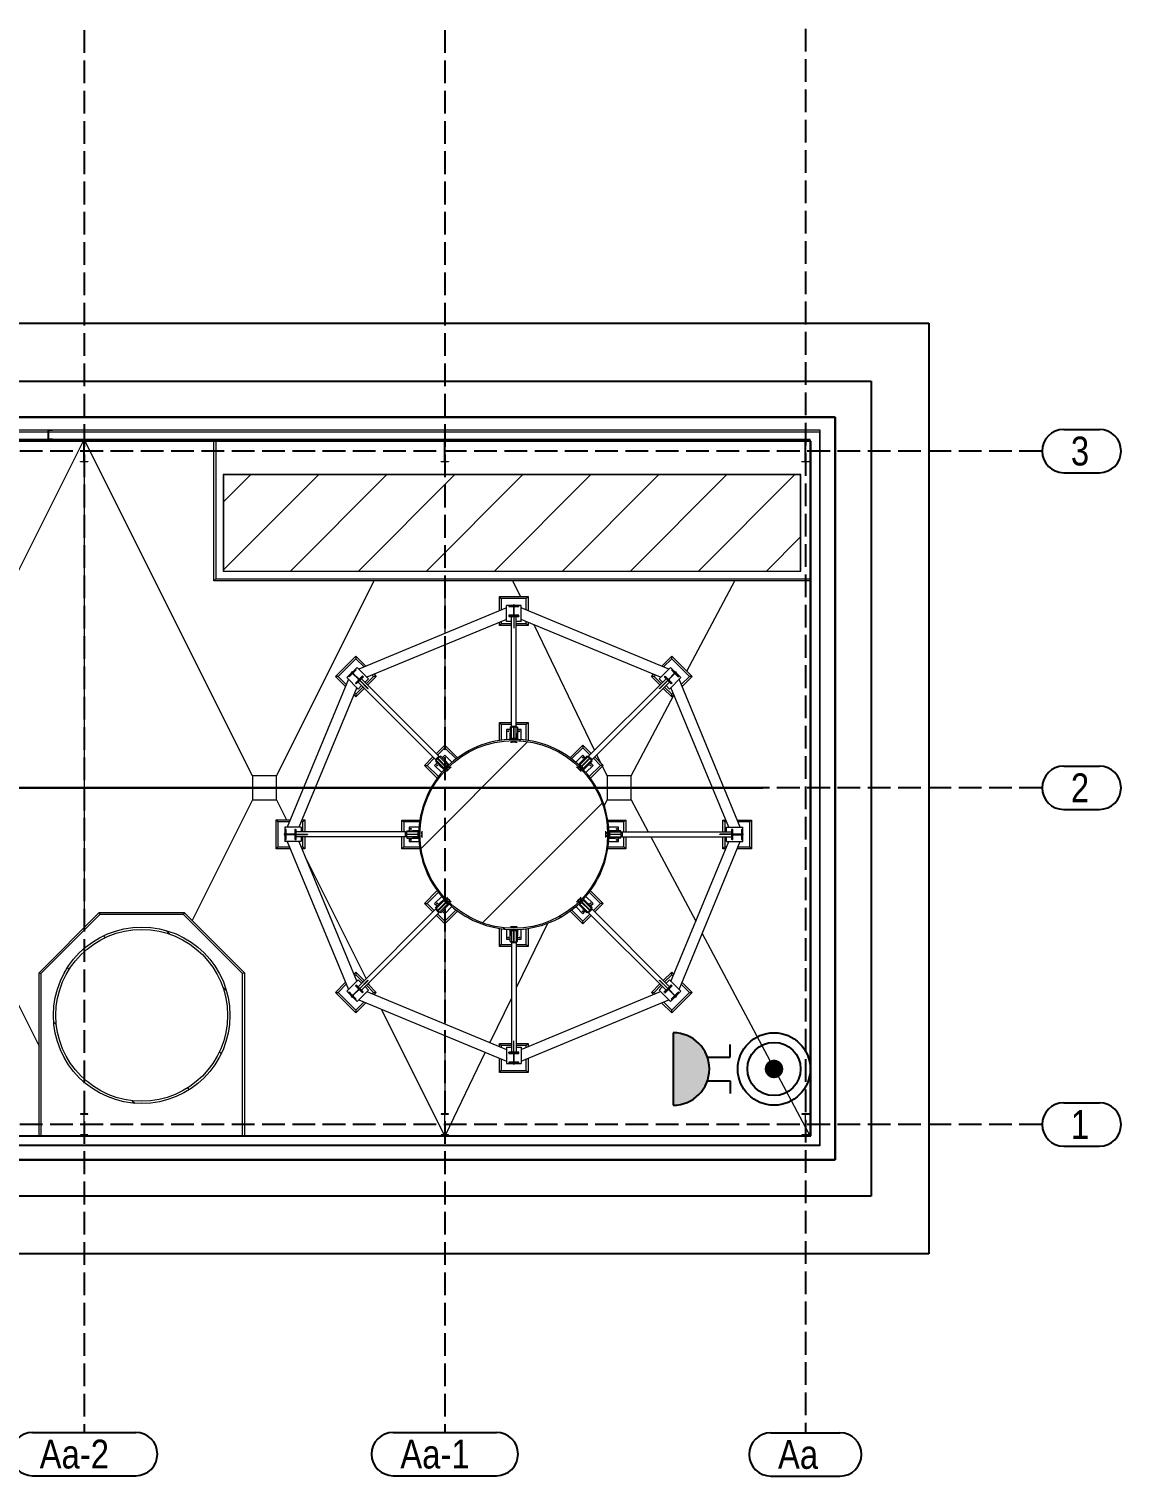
# Model space of a CAD drawing. Header units: millimetres. Extents: x 91119 to 792617, y 23924 to 150567.
# Drawn here: x 769904 to 792617, y 27729 to 57811 of the extents above; entities that cross this region are included whole.
import ezdxf

# ---------------------------------------------------------------- set-up
doc = ezdxf.new("R2010")
doc.units = ezdxf.units.MM
doc.header["$LTSCALE"] = 100
for name, pattern in [('121217 IES and EMR$0$XKITLINE00', [0]), ('121217 IES and EMR$0$XKITLINE03', [6.299213, 4.724409, -1.574803]), ('DASHED', [19.05, 12.7, -6.35])]:
    doc.linetypes.add(name, pattern=pattern)
for name, color, linetype in [('121217 IES and EMR$0$grid', 8, 'Continuous'), ('121217 IES and EMR$0$layout', 8, 'Continuous'), ('121217 IES and EMR$0$Xref', 8, 'Continuous'), ('FA', 1, 'Continuous'), ('Fire Alarm', 1, 'Continuous')]:
    doc.layers.add(name, color=color, linetype=linetype)
doc.styles.add('121217 IES and EMR$0$CENTURY_GOTHIC', font='GOTHIC.TTF')

msp = doc.modelspace()

# ---------------------------------------------------------------- hatches: boundary and pattern name
at = {"layer": 'Fire Alarm'}
h = msp.add_hatch(color=256, dxfattribs=at)
edge = h.paths.add_edge_path()
edge.add_line((783302, 36944), (783302, 35438))
edge.add_arc((783302, 36191), 753, 630, 810)

# ---------------------------------------------------------------- linework, layer by layer
at = {"layer": '121217 IES and EMR$0$grid', "linetype": '121217 IES and EMR$0$XKITLINE03'}
for p, q in [((771052, 57786), (771052, 28636)), ((778552, 57786), (778552, 28636)), ((786052, 57811), (786052, 28629)), ((790973, 49036), (614302, 49036)), ((790973, 42036), (614302, 42036)), ((790973, 35036), (614302, 35036))]:
    msp.add_line(p, q, dxfattribs=at)
at = {"layer": '121217 IES and EMR$0$grid', "linetype": '121217 IES and EMR$0$XKITLINE00'}
for p, q in [((791423, 49486), (792167, 49486)), ((791423, 48586), (792167, 48586)), ((791423, 42486), (792167, 42486)), ((791423, 41586), (792167, 41586)), ((791423, 35486), (792167, 35486)), ((791423, 34586), (792167, 34586)), ((769978, 28636), (772126, 28636)), ((777478, 28636), (779626, 28636)), ((785332, 28629), (786771, 28629)), ((769978, 27736), (772126, 27736)), ((777478, 27736), (779626, 27736)), ((785332, 27729), (786771, 27729))]:
    msp.add_line(p, q, dxfattribs=at)
for centre, start, end in [((791423, 49036), 90, 270), ((792167, 49036), 270, 90), ((791423, 42036), 90, 270), ((792167, 42036), 270, 90), ((791423, 35036), 90, 270), ((792167, 35036), 270, 90), ((769978, 28186), 90, 270), ((772126, 28186), 270, 90), ((777478, 28186), 90, 270), ((779626, 28186), 270, 90), ((785332, 28179), 90, 270), ((786771, 28179), 270, 90)]:
    msp.add_arc(centre, 450, start, end, dxfattribs=at)
at = {"layer": '121217 IES and EMR$0$layout', "transparency": 33554687}
for p, q in [((758656, 51692), (788619, 51692)), ((788619, 51692), (788619, 32349)), ((757456, 50492), (787419, 50492)), ((757456, 50492), (787419, 50492)), ((787419, 50492), (787419, 33549)), ((787419, 50492), (787419, 33549)), ((756706, 49742), (786669, 49742)), ((786669, 49742), (769206, 49742)), ((786669, 49742), (786669, 34299)), ((786669, 34299), (786669, 49742)), ((786168, 49241), (769206, 49241)), ((786168, 34800), (786168, 49241)), ((744390, 34800), (786168, 34800)), ((786669, 34299), (616846, 34299)), ((744390, 34299), (786669, 34299)), ((787419, 33549), (616096, 33549)), ((787419, 33549), (744507, 33549)), ((788619, 32349), (614896, 32349))]:
    msp.add_line(p, q, dxfattribs=at)
at = {"layer": '121217 IES and EMR$0$layout'}
for p, q in [((756706, 49742), (786669, 49742)), ((786669, 49742), (786669, 34299)), ((786669, 34299), (616846, 34299))]:
    msp.add_line(p, q, dxfattribs=at)
at = {"layer": '121217 IES and EMR$0$layout', "linetype": 'Continuous', "lineweight": 5, "transparency": 33554687}
for p, q in [((786353, 49426), (769206, 49426)), ((786353, 34615), (786353, 49426)), ((786353, 34615), (786353, 49426)), ((744390, 34615), (786353, 34615)), ((744390, 34615), (786353, 34615))]:
    msp.add_line(p, q, dxfattribs=at)
at = {"layer": '121217 IES and EMR$0$Xref', "linetype": 'Continuous', "lineweight": 20}
for p, q in [((764302, 49476), (770302, 49476)), ((770392, 49476), (786352, 49476)), ((786352, 49476), (786352, 34596)), ((770302, 49276), (764302, 49276)), ((767552, 42286), (771039, 49250)), ((786152, 49276), (770392, 49276)), ((771044, 49261), (771052, 49276)), ((771052, 49276), (771052, 49261)), ((771059, 49261), (771052, 49276)), ((774552, 42286), (771065, 49250)), ((773752, 46341), (773752, 49276)), ((773792, 49276), (773792, 46381)), ((786152, 34796), (786152, 49276)), ((771052, 48811), (771052, 39128)), ((785957, 48546), (773947, 48546)), ((773947, 48546), (773947, 46536)), ((773952, 48541), (773952, 46541)), ((785952, 48541), (773952, 48541)), ((785952, 48541), (773952, 48541)), ((773952, 48541), (773952, 46541)), ((773952, 48541), (773952, 46541)), ((785952, 48541), (773952, 48541)), ((785952, 46541), (785952, 48541)), ((785952, 46541), (785952, 48541)), ((785952, 46541), (785952, 48541)), ((785957, 46536), (785957, 48546)), ((773792, 46381), (773752, 46341)), ((786152, 46341), (773752, 46341)), ((773792, 46381), (786152, 46381)), ((773947, 46536), (785957, 46536)), ((773952, 46541), (785952, 46541)), ((773952, 46541), (785952, 46541)), ((773952, 46541), (785952, 46541)), ((775052, 42286), (777082, 46341)), ((778552, 46341), (778552, 45244)), ((780128, 46011), (779968, 46341)), ((783586, 44462), (784587, 46341)), ((779838, 45777), (776763, 44503)), ((779688, 45715), (779688, 46011)), ((779688, 46011), (780288, 46011)), ((779728, 45971), (779688, 46011)), ((779728, 45971), (779728, 45732)), ((780248, 45971), (779728, 45971)), ((780138, 45826), (779838, 45826)), ((779838, 45491), (779838, 45826)), ((779885, 45816), (779885, 45802)), ((780091, 45816), (779885, 45816)), ((779885, 45802), (779973, 45802)), ((779988, 45839), (779956, 45826)), ((779983, 45792), (779983, 45631)), ((780019, 45826), (779988, 45839)), ((779993, 45631), (779993, 45792)), ((780003, 45802), (780091, 45802)), ((780091, 45802), (780091, 45816)), ((780138, 45491), (780138, 45826)), ((783213, 44503), (780138, 45777)), ((780288, 46011), (780248, 45971)), ((780248, 45731), (780248, 45971)), ((780288, 46011), (780288, 45715)), ((779838, 45536), (776933, 44333)), ((779688, 45411), (779688, 45474)), ((779728, 45451), (779688, 45411)), ((779728, 45490), (779728, 45451)), ((779728, 45451), (779937, 45451)), ((779937, 45491), (779838, 45491)), ((779885, 45621), (779885, 45607)), ((779973, 45621), (779885, 45621)), ((779885, 45607), (780091, 45607)), ((779885, 45607), (779885, 45595)), ((779885, 45607), (780091, 45607)), ((779885, 45595), (779985, 45595)), ((779937, 43318), (779937, 45595)), ((779985, 45595), (779985, 45353)), ((779990, 45595), (780091, 45595)), ((779990, 45595), (779990, 45353)), ((780091, 45621), (780003, 45621)), ((780039, 43318), (780039, 45595)), ((780138, 45491), (780039, 45491)), ((780039, 45451), (780248, 45451)), ((780091, 45607), (780091, 45621)), ((780091, 45607), (780091, 45595)), ((783042, 44333), (780138, 45536)), ((780248, 45451), (780248, 45490)), ((780288, 45411), (780248, 45451)), ((780288, 45473), (780288, 45411)), ((779937, 45411), (779688, 45411)), ((779990, 45353), (779985, 45353)), ((780288, 45411), (780039, 45411)), ((781669, 42819), (780412, 45422)), ((778552, 45003), (778552, 42924)), ((776279, 44351), (776703, 44775)), ((776703, 44719), (776336, 44351)), ((776728, 44538), (776516, 44326)), ((776703, 44775), (776913, 44566)), ((776703, 44775), (776703, 44719)), ((776873, 44549), (776703, 44719)), ((776965, 44301), (776728, 44538)), ((783010, 44301), (783247, 44538)), ((783063, 44565), (783272, 44775)), ((783272, 44718), (783103, 44549)), ((783459, 44326), (783247, 44538)), ((783272, 44775), (783697, 44351)), ((783272, 44718), (783272, 44775)), ((783640, 44351), (783272, 44718)), ((776551, 44291), (775277, 41216)), ((776489, 44141), (776279, 44351)), ((776336, 44351), (776279, 44351)), ((776336, 44351), (776505, 44181)), ((776753, 44089), (776516, 44326)), ((776702, 44498), (776556, 44352)), ((776556, 44352), (776566, 44342)), ((776566, 44342), (776629, 44405)), ((776613, 44441), (776600, 44410)), ((776644, 44454), (776613, 44441)), ((776643, 44405), (776757, 44291)), ((776650, 44426), (776712, 44488)), ((776763, 44298), (776650, 44411)), ((776757, 44276), (776695, 44214)), ((776712, 44488), (776702, 44498)), ((776705, 44204), (776850, 44350)), ((776705, 44204), (776850, 44350)), ((776713, 44196), (776784, 44267)), ((778360, 42622), (776750, 44232)), ((776840, 44360), (776778, 44298)), ((776784, 44267), (776955, 44096)), ((776788, 44270), (776859, 44341)), ((776788, 44270), (776958, 44100)), ((778432, 42694), (776822, 44304)), ((776850, 44350), (776840, 44360)), ((776850, 44350), (776859, 44341)), ((776965, 44301), (776895, 44231)), ((776923, 44203), (777071, 44351)), ((777128, 44351), (776951, 44175)), ((777071, 44351), (777044, 44378)), ((777128, 44351), (777071, 44351)), ((777084, 44395), (777128, 44351)), ((781543, 42694), (783154, 44304)), ((781615, 42622), (783226, 44232)), ((782848, 44351), (782892, 44395)), ((783024, 44175), (782848, 44351)), ((782905, 44351), (782848, 44351)), ((782932, 44378), (782905, 44351)), ((782905, 44351), (783052, 44203)), ((783081, 44231), (783010, 44301)), ((783188, 44270), (783017, 44100)), ((783191, 44267), (783021, 44096)), ((783126, 44349), (783117, 44341)), ((783117, 44341), (783188, 44270)), ((783136, 44359), (783126, 44349)), ((783126, 44349), (783271, 44204)), ((783126, 44349), (783271, 44204)), ((783198, 44297), (783136, 44359)), ((783191, 44267), (783263, 44195)), ((783326, 44411), (783212, 44297)), ((783219, 44291), (783333, 44404)), ((783281, 44214), (783219, 44276)), ((783223, 44089), (783459, 44326)), ((783274, 44498), (783264, 44488)), ((783264, 44488), (783326, 44425)), ((783419, 44352), (783274, 44498)), ((783363, 44441), (783331, 44454)), ((783347, 44404), (783409, 44342)), ((783376, 44410), (783363, 44441)), ((783409, 44342), (783419, 44352)), ((784698, 41216), (783425, 44291)), ((783470, 44181), (783640, 44351)), ((783697, 44351), (783487, 44141)), ((783697, 44351), (783640, 44351)), ((776721, 44121), (775518, 41216)), ((776703, 43927), (776659, 43971)), ((776676, 44011), (776703, 43983)), ((776695, 44214), (776705, 44204)), ((776703, 43983), (776851, 44131)), ((776879, 44103), (776703, 43927)), ((776703, 43983), (776703, 43927)), ((776705, 44204), (776713, 44196)), ((776823, 44159), (776753, 44089)), ((776958, 44100), (776955, 44096)), ((782426, 42286), (783319, 43963)), ((783021, 44096), (783017, 44100)), ((783272, 43927), (783096, 44103)), ((783124, 44131), (783272, 43983)), ((783223, 44089), (783153, 44159)), ((784457, 41216), (783254, 44121)), ((783271, 44204), (783263, 44195)), ((783271, 44204), (783281, 44214)), ((783272, 43983), (783300, 44010)), ((783272, 43927), (783272, 43983)), ((783316, 43970), (783272, 43927)), ((779688, 43395), (779937, 43395)), ((779688, 43020), (779688, 43395)), ((779688, 43395), (779728, 43355)), ((779937, 43355), (779728, 43355)), ((779728, 43355), (779728, 43025)), ((780039, 43395), (780288, 43395)), ((780248, 43355), (780039, 43355)), ((780288, 43395), (780248, 43355)), ((780248, 43026), (780248, 43355)), ((780288, 43395), (780288, 43020)), ((779912, 43246), (779838, 43246)), ((779838, 43246), (779838, 43037)), ((779937, 43293), (779912, 43293)), ((779912, 43293), (779912, 43041)), ((779912, 43171), (779912, 43171)), ((779912, 43041), (779912, 43171)), ((779918, 43063), (779919, 43042)), ((779919, 43042), (779919, 43042)), ((779937, 43318), (780039, 43318)), ((779937, 43299), (779937, 43318)), ((779937, 43064), (779937, 43299)), ((779977, 43299), (779937, 43299)), ((779985, 43064), (779985, 43284)), ((779985, 43043), (779985, 43043)), ((779990, 43284), (779990, 43064)), ((779990, 43043), (779990, 43043)), ((780039, 43299), (779998, 43299)), ((780039, 43318), (780039, 43299)), ((780039, 43064), (780039, 43299)), ((780064, 43293), (780039, 43293)), ((780057, 43063), (780057, 43042)), ((780057, 43042), (780057, 43042)), ((780064, 43293), (780064, 43041)), ((780138, 43246), (780064, 43246)), ((780064, 43171), (780064, 43171)), ((780064, 43041), (780064, 43171)), ((780138, 43037), (780138, 43246)), ((778377, 42749), (778553, 42925)), ((778553, 42869), (778405, 42721)), ((778553, 42925), (778819, 42660)), ((778553, 42925), (778553, 42869)), ((778786, 42635), (778553, 42869)), ((781157, 42660), (781422, 42925)), ((781422, 42869), (781189, 42636)), ((781422, 42925), (781598, 42749)), ((781422, 42925), (781422, 42869)), ((781570, 42721), (781422, 42869)), ((781800, 42548), (781716, 42722)), ((778129, 42501), (778305, 42677)), ((778395, 42235), (778129, 42501)), ((778129, 42501), (778185, 42501)), ((778333, 42649), (778185, 42501)), ((778185, 42501), (778419, 42268)), ((778393, 42554), (778341, 42501)), ((778341, 42501), (778489, 42353)), ((778377, 42605), (778359, 42587)), ((778359, 42587), (778538, 42409)), ((778360, 42622), (778432, 42694)), ((778373, 42609), (778360, 42622)), ((778402, 42638), (778373, 42609)), ((778539, 42443), (778373, 42609)), ((778568, 42472), (778402, 42638)), ((778445, 42681), (778416, 42652)), ((778573, 42477), (778418, 42632)), ((778422, 42636), (778577, 42481)), ((778432, 42694), (778445, 42681)), ((778611, 42515), (778445, 42681)), ((778445, 42501), (778446, 42501)), ((778538, 42409), (778445, 42501)), ((778467, 42695), (778449, 42677)), ((778467, 42695), (778645, 42516)), ((778553, 42713), (778501, 42661)), ((778526, 42429), (778542, 42415)), ((778701, 42566), (778553, 42713)), ((778553, 42609), (778553, 42609)), ((778645, 42516), (778553, 42609)), ((778589, 42462), (778588, 42462)), ((778592, 42466), (778592, 42465)), ((778625, 42528), (778639, 42512)), ((778640, 42511), (778639, 42512)), ((781423, 42713), (781275, 42566)), ((781509, 42695), (781331, 42517)), ((781331, 42517), (781422, 42609)), ((781350, 42528), (781336, 42512)), ((781336, 42512), (781336, 42512)), ((781364, 42515), (781530, 42681)), ((781384, 42466), (781384, 42466)), ((781388, 42462), (781387, 42462)), ((781393, 42486), (781559, 42652)), ((781399, 42481), (781554, 42636)), ((781558, 42632), (781402, 42477)), ((781422, 42609), (781422, 42609)), ((781475, 42661), (781423, 42713)), ((781449, 42429), (781434, 42415)), ((781436, 42443), (781602, 42609)), ((781616, 42587), (781438, 42409)), ((781438, 42409), (781530, 42501)), ((781488, 42354), (781635, 42501)), ((781526, 42677), (781509, 42695)), ((781530, 42681), (781543, 42694)), ((781559, 42652), (781530, 42681)), ((781530, 42501), (781530, 42501)), ((781543, 42694), (781615, 42622)), ((781557, 42268), (781790, 42501)), ((781602, 42609), (781574, 42638)), ((781635, 42501), (781582, 42554)), ((781847, 42501), (781582, 42236)), ((781616, 42587), (781598, 42605)), ((781615, 42622), (781602, 42609)), ((781790, 42501), (781642, 42649)), ((781670, 42677), (781847, 42501)), ((781847, 42501), (781790, 42501)), ((781926, 42286), (781830, 42485)), ((775052, 42286), (774552, 42286)), ((774552, 42286), (774552, 41786)), ((775052, 41786), (775052, 42286)), ((778543, 42414), (778542, 42415)), ((781433, 42415), (781434, 42415)), ((782426, 42286), (781926, 42286)), ((781926, 42286), (781926, 41786)), ((782426, 41786), (782426, 42286)), ((767552, 41786), (770115, 36668)), ((774552, 41786), (773296, 39279)), ((774552, 41786), (775052, 41786)), ((775052, 41786), (775262, 41367)), ((781926, 41786), (781870, 41671)), ((781926, 41786), (782426, 41786)), ((782426, 41786), (782783, 41117)), ((775043, 41367), (775339, 41367)), ((775043, 40767), (775043, 41367)), ((775043, 41367), (775083, 41327)), ((775323, 41327), (775083, 41327)), ((775083, 41327), (775083, 40807)), ((775228, 41216), (775228, 40916)), ((775563, 41216), (775228, 41216)), ((775563, 41216), (775563, 41117)), ((775603, 41327), (775564, 41327)), ((775581, 41367), (775643, 41367)), ((775643, 41367), (775603, 41327)), ((775603, 41117), (775603, 41327)), ((775643, 41367), (775643, 41117)), ((777659, 41117), (777659, 41366)), ((777659, 41366), (778035, 41366)), ((777659, 41366), (777699, 41326)), ((777699, 41326), (777699, 41117)), ((778029, 41326), (777699, 41326)), ((777809, 41216), (777809, 41142)), ((778018, 41216), (777809, 41216)), ((781942, 41366), (782317, 41366)), ((782277, 41326), (781948, 41326)), ((782167, 41216), (781959, 41216)), ((782167, 41142), (782167, 41216)), ((782317, 41366), (782277, 41326)), ((782277, 41117), (782277, 41326)), ((782317, 41366), (782317, 41117)), ((784333, 41117), (784333, 41366)), ((784333, 41366), (784395, 41366)), ((784373, 41326), (784333, 41366)), ((784412, 41326), (784373, 41326)), ((784373, 41326), (784373, 41117)), ((784413, 41117), (784413, 41216)), ((784413, 41216), (784748, 41216)), ((784636, 41366), (784933, 41366)), ((784893, 41326), (784653, 41326)), ((784748, 40916), (784748, 41216)), ((784893, 41326), (784933, 41366)), ((784893, 40806), (784893, 41326)), ((784933, 41366), (784933, 40766)), ((775228, 41098), (775215, 41066)), ((775215, 41066), (775228, 41035)), ((775563, 40916), (775228, 40916)), ((775238, 41169), (775238, 40964)), ((775252, 41169), (775238, 41169)), ((775238, 40964), (775252, 40964)), ((775252, 41081), (775252, 41169)), ((775252, 40964), (775252, 41052)), ((775423, 41071), (775262, 41071)), ((775262, 41062), (775423, 41062)), ((775277, 40916), (776551, 37841)), ((775433, 41169), (775433, 41081)), ((775447, 41169), (775433, 41169)), ((775433, 41052), (775433, 40964)), ((775433, 40964), (775447, 40964)), ((775447, 40964), (775447, 41169)), ((775447, 41169), (775459, 41169)), ((775447, 40964), (775447, 41169)), ((775447, 40964), (775459, 40964)), ((775459, 41069), (775459, 41169)), ((777737, 41117), (775459, 41117)), ((775459, 41069), (775701, 41069)), ((775459, 40964), (775459, 41064)), ((775459, 41064), (775701, 41064)), ((777737, 41015), (775459, 41015)), ((775518, 40916), (776721, 38012)), ((775563, 41015), (775563, 40916)), ((775603, 40807), (775603, 41015)), ((775643, 41015), (775643, 40767)), ((775701, 41069), (775701, 41064)), ((777659, 40766), (777659, 41015)), ((777699, 41015), (777699, 40806)), ((777737, 41117), (777755, 41117)), ((777737, 41015), (777737, 41117)), ((777755, 41015), (777737, 41015)), ((777990, 41117), (777755, 41117)), ((777755, 41117), (777755, 41077)), ((777755, 41056), (777755, 41015)), ((777990, 41015), (777755, 41015)), ((777761, 41142), (777761, 41117)), ((777761, 41142), (778013, 41142)), ((777761, 41015), (777761, 40990)), ((777761, 40990), (778013, 40990)), ((777770, 41069), (777990, 41069)), ((777990, 41064), (777770, 41064)), ((777809, 40990), (777809, 40916)), ((777809, 40916), (778018, 40916)), ((777883, 41142), (777883, 41143)), ((778013, 41143), (777883, 41143)), ((777883, 40990), (777883, 40990)), ((778013, 40990), (777883, 40990)), ((777991, 41136), (778012, 41135)), ((777991, 40997), (778012, 40997)), ((778011, 41069), (778012, 41069)), ((778012, 41064), (778011, 41064)), ((778013, 41135), (778012, 41135)), ((778013, 40997), (778012, 40997)), ((781959, 40916), (782167, 40916)), ((781963, 41143), (782093, 41143)), ((782215, 41142), (781963, 41142)), ((782215, 40990), (781963, 40990)), ((781963, 40990), (782093, 40990)), ((781984, 41136), (781964, 41135)), ((781964, 41135), (781964, 41135)), ((781964, 40997), (781964, 40997)), ((781984, 40997), (781964, 40997)), ((781965, 41069), (781965, 41069)), ((781965, 41064), (781965, 41064)), ((781985, 41117), (782220, 41117)), ((781985, 41015), (782220, 41015)), ((781986, 41069), (782205, 41069)), ((782205, 41064), (781986, 41064)), ((782093, 41143), (782093, 41142)), ((782093, 40990), (782093, 40990)), ((782167, 40916), (782167, 40990)), ((782215, 41117), (782215, 41142)), ((782215, 40990), (782215, 41015)), ((782220, 41077), (782220, 41117)), ((782220, 41117), (782239, 41117)), ((782220, 41015), (782220, 41056)), ((782239, 41015), (782220, 41015)), ((782239, 41117), (784516, 41117)), ((782239, 41117), (782239, 41015)), ((782239, 41015), (784516, 41015)), ((782277, 40806), (782277, 41015)), ((782317, 41015), (782317, 40766)), ((782837, 41015), (783772, 39262)), ((783254, 38012), (784457, 40916)), ((783425, 37841), (784698, 40916)), ((784275, 41064), (784275, 41069)), ((784516, 41069), (784275, 41069)), ((784516, 41064), (784275, 41064)), ((784333, 40766), (784333, 41015)), ((784373, 41015), (784373, 40806)), ((784413, 40916), (784413, 41015)), ((784413, 40916), (784748, 40916)), ((784516, 41169), (784516, 41069)), ((784528, 41169), (784516, 41169)), ((784516, 41064), (784516, 40963)), ((784528, 40963), (784516, 40963)), ((784528, 41169), (784528, 40963)), ((784528, 41169), (784528, 40963)), ((784542, 41169), (784528, 41169)), ((784528, 40963), (784542, 40963)), ((784542, 41081), (784542, 41169)), ((784542, 40963), (784542, 41051)), ((784713, 41071), (784552, 41071)), ((784552, 41061), (784713, 41061)), ((784723, 41169), (784723, 41081)), ((784738, 41169), (784723, 41169)), ((784723, 41051), (784723, 40963)), ((784723, 40963), (784738, 40963)), ((784738, 40963), (784738, 41169)), ((784761, 41066), (784748, 41098)), ((784748, 41035), (784761, 41066)), ((775083, 40807), (775043, 40767)), ((775339, 40767), (775043, 40767)), ((775083, 40807), (775323, 40807)), ((775564, 40807), (775603, 40807)), ((775643, 40767), (775580, 40767)), ((775603, 40807), (775643, 40767)), ((777659, 40766), (777699, 40806)), ((778035, 40766), (777659, 40766)), ((777699, 40806), (778029, 40806)), ((782317, 40766), (781942, 40766)), ((781948, 40806), (782277, 40806)), ((782317, 40766), (782277, 40806)), ((784333, 40766), (784373, 40806)), ((784395, 40766), (784333, 40766)), ((784373, 40806), (784411, 40806)), ((784933, 40766), (784636, 40766)), ((784653, 40806), (784893, 40806)), ((784933, 40766), (784893, 40806)), ((775667, 40557), (776915, 38065)), ((778129, 39632), (778395, 39898)), ((778419, 39865), (778185, 39632)), ((778489, 39779), (778341, 39632)), ((778359, 39546), (778538, 39724)), ((778538, 39724), (778445, 39632)), ((778526, 39704), (778542, 39718)), ((778543, 39719), (778542, 39718)), ((781433, 39718), (781434, 39718)), ((781449, 39704), (781434, 39718)), ((781616, 39546), (781438, 39723)), ((781438, 39723), (781530, 39632)), ((781635, 39632), (781488, 39779)), ((781790, 39632), (781557, 39865)), ((781582, 39897), (781847, 39632)), ((770115, 38191), (771365, 39441)), ((771365, 39441), (773134, 39441)), ((771365, 39441), (771382, 39401)), ((773134, 39441), (773117, 39401)), ((773134, 39441), (774385, 38191)), ((778360, 39511), (776750, 37900)), ((778432, 39439), (776822, 37828)), ((778305, 39456), (778129, 39632)), ((778129, 39632), (778185, 39632)), ((778185, 39632), (778333, 39484)), ((778341, 39632), (778393, 39579)), ((778359, 39546), (778377, 39528)), ((778360, 39511), (778373, 39524)), ((778432, 39439), (778360, 39511)), ((778539, 39690), (778373, 39524)), ((778373, 39524), (778402, 39495)), ((778405, 39412), (778553, 39264)), ((778582, 39646), (778416, 39480)), ((778416, 39480), (778445, 39452)), ((778418, 39500), (778573, 39656)), ((778577, 39652), (778422, 39497)), ((778445, 39452), (778432, 39439)), ((778446, 39632), (778445, 39632)), ((778611, 39618), (778445, 39452)), ((778449, 39456), (778467, 39438)), ((778467, 39438), (778645, 39616)), ((778501, 39472), (778553, 39419)), ((778645, 39616), (778553, 39524)), ((778553, 39419), (778701, 39567)), ((778553, 39524), (778553, 39524)), ((778553, 39264), (778786, 39497)), ((778819, 39473), (778553, 39207)), ((778588, 39670), (778589, 39671)), ((778592, 39667), (778592, 39666)), ((778625, 39605), (778639, 39620)), ((778640, 39621), (778639, 39620)), ((781422, 39207), (781157, 39473)), ((781189, 39497), (781422, 39264)), ((781275, 39567), (781423, 39419)), ((781509, 39438), (781331, 39616)), ((781331, 39616), (781422, 39524)), ((781336, 39621), (781336, 39620)), ((781350, 39605), (781336, 39620)), ((781364, 39618), (781530, 39452)), ((781384, 39666), (781384, 39667)), ((781387, 39670), (781388, 39670)), ((781554, 39497), (781399, 39652)), ((781402, 39656), (781558, 39500)), ((781408, 39661), (781574, 39495)), ((781422, 39524), (781422, 39524)), ((781422, 39264), (781570, 39412)), ((781423, 39419), (781475, 39472)), ((781436, 39690), (781602, 39524)), ((781509, 39438), (781526, 39456)), ((781530, 39632), (781530, 39632)), ((781530, 39452), (781559, 39480)), ((781543, 39439), (781530, 39452)), ((781615, 39511), (781543, 39439)), ((781543, 39439), (783154, 37828)), ((781574, 39495), (781602, 39524)), ((781582, 39579), (781635, 39632)), ((781598, 39528), (781616, 39546)), ((781602, 39524), (781615, 39511)), ((781615, 39511), (783226, 37900)), ((781642, 39484), (781790, 39632)), ((781847, 39632), (781670, 39456)), ((781847, 39632), (781790, 39632)), ((771382, 39401), (770155, 38174)), ((773117, 39401), (771382, 39401)), ((774345, 38174), (773117, 39401)), ((778553, 39207), (778377, 39384)), ((778552, 39209), (778552, 37130)), ((778553, 39207), (778553, 39264)), ((779688, 38738), (779688, 39113)), ((779728, 39107), (779728, 38778)), ((780686, 39217), (780039, 37877)), ((780248, 38778), (780248, 39107)), ((780288, 39113), (780288, 38738)), ((781598, 39384), (781422, 39207)), ((781422, 39207), (781422, 39264)), ((779838, 39096), (779838, 38887)), ((779838, 38887), (779912, 38887)), ((779912, 38840), (779912, 39092)), ((779912, 39092), (779912, 38961)), ((779912, 38961), (779912, 38961)), ((779912, 38840), (779937, 38840)), ((779918, 39070), (779919, 39091)), ((779919, 39091), (779919, 39091)), ((779937, 39069), (779937, 38834)), ((779937, 38815), (779937, 38834)), ((779937, 38834), (779977, 38834)), ((779937, 38815), (779937, 36538)), ((780039, 38815), (779937, 38815)), ((779985, 39089), (779985, 39090)), ((779985, 38849), (779985, 39068)), ((779990, 39090), (779990, 39089)), ((779990, 39068), (779990, 38849)), ((779998, 38834), (780039, 38834)), ((780039, 39069), (780039, 38834)), ((780039, 38840), (780064, 38840)), ((780039, 38834), (780039, 38815)), ((780039, 38815), (780039, 36538)), ((780057, 39091), (780057, 39091)), ((780057, 39070), (780057, 39091)), ((780064, 38840), (780064, 39091)), ((780064, 39091), (780064, 38961)), ((780064, 38961), (780064, 38961)), ((780064, 38887), (780138, 38887)), ((780138, 38887), (780138, 39096)), ((783907, 39007), (786048, 34991)), ((779688, 38738), (779728, 38778)), ((779937, 38738), (779688, 38738)), ((779728, 38778), (779937, 38778)), ((780039, 38778), (780248, 38778)), ((780288, 38738), (780039, 38738)), ((780288, 38738), (780248, 38778)), ((776659, 38162), (776703, 38206)), ((776703, 38206), (776879, 38030)), ((776703, 38206), (776703, 38150)), ((783096, 38030), (783272, 38206)), ((783272, 38206), (783316, 38162)), ((783272, 38149), (783272, 38206)), ((770115, 34796), (770115, 38191)), ((770115, 38191), (770155, 38174)), ((770155, 38174), (770155, 34796)), ((774385, 38191), (774345, 38174)), ((774345, 34796), (774345, 38174)), ((774385, 38191), (774385, 34796)), ((776279, 37782), (776488, 37992)), ((776505, 37952), (776335, 37782)), ((776753, 38044), (776516, 37807)), ((776703, 38150), (776676, 38122)), ((776704, 37929), (776694, 37919)), ((776694, 37919), (776757, 37857)), ((776851, 38002), (776703, 38150)), ((776704, 37929), (776713, 37937)), ((776850, 37783), (776704, 37929)), ((776850, 37783), (776704, 37929)), ((776784, 37866), (776713, 37937)), ((776753, 38044), (776823, 37974)), ((776784, 37866), (776955, 38037)), ((776788, 37863), (776958, 38033)), ((777071, 37782), (776923, 37930)), ((776951, 37958), (777127, 37782)), ((776955, 38037), (776958, 38033)), ((776963, 37970), (776986, 37923)), ((782848, 37782), (783024, 37958)), ((783052, 37930), (782904, 37782)), ((783017, 38033), (783021, 38037)), ((783188, 37863), (783017, 38033)), ((783191, 37866), (783021, 38037)), ((783272, 38149), (783124, 38002)), ((783271, 37929), (783125, 37783)), ((783271, 37929), (783125, 37783)), ((783153, 37974), (783223, 38044)), ((783262, 37937), (783191, 37866)), ((783219, 37856), (783281, 37919)), ((783223, 38044), (783459, 37807)), ((783271, 37929), (783262, 37937)), ((783281, 37919), (783271, 37929)), ((783300, 38122), (783272, 38149)), ((783640, 37782), (783470, 37951)), ((783487, 37991), (783696, 37782)), ((776703, 37358), (776279, 37782)), ((776279, 37782), (776335, 37782)), ((776335, 37782), (776703, 37414)), ((776516, 37807), (776728, 37595)), ((776566, 37791), (776556, 37781)), ((776556, 37781), (776702, 37635)), ((776628, 37728), (776566, 37791)), ((776600, 37723), (776613, 37691)), ((776613, 37691), (776644, 37678)), ((776757, 37842), (776643, 37728)), ((776649, 37722), (776763, 37836)), ((776712, 37645), (776649, 37707)), ((776702, 37635), (776712, 37645)), ((776965, 37832), (776728, 37595)), ((776763, 37629), (779838, 36356)), ((776778, 37836), (776840, 37773)), ((776858, 37792), (776788, 37863)), ((776840, 37773), (776850, 37783)), ((776850, 37783), (776858, 37792)), ((776895, 37902), (776965, 37832)), ((776933, 37800), (779838, 36597)), ((777043, 37755), (777071, 37782)), ((777071, 37782), (777127, 37782)), ((777127, 37782), (777083, 37738)), ((779937, 37666), (779490, 36741)), ((780138, 36597), (783042, 37800)), ((780138, 36356), (783213, 37629)), ((782892, 37738), (782848, 37782)), ((782848, 37782), (782904, 37782)), ((782904, 37782), (782932, 37754)), ((783010, 37832), (783081, 37902)), ((783010, 37832), (783247, 37595)), ((783188, 37863), (783117, 37792)), ((783125, 37783), (783117, 37792)), ((783125, 37783), (783135, 37773)), ((783135, 37773), (783197, 37835)), ((783212, 37835), (783326, 37722)), ((783332, 37728), (783219, 37842)), ((783247, 37595), (783459, 37807)), ((783326, 37707), (783263, 37645)), ((783263, 37645), (783273, 37635)), ((783272, 37414), (783640, 37782)), ((783696, 37782), (783272, 37357)), ((783273, 37635), (783419, 37780)), ((783331, 37678), (783363, 37691)), ((783409, 37790), (783347, 37728)), ((783363, 37691), (783376, 37723)), ((783419, 37780), (783409, 37790)), ((783640, 37782), (783696, 37782)), ((776703, 37414), (776873, 37584)), ((776913, 37567), (776703, 37358)), ((776703, 37414), (776703, 37358)), ((777230, 37436), (778539, 34822)), ((783272, 37357), (783062, 37567)), ((783102, 37584), (783272, 37414)), ((783272, 37357), (783272, 37414)), ((778552, 36888), (778552, 35261)), ((779687, 36721), (779937, 36721)), ((779687, 36659), (779687, 36721)), ((779687, 36721), (779727, 36681)), ((779985, 36779), (779990, 36779)), ((779985, 36538), (779985, 36779)), ((779990, 36538), (779990, 36779)), ((780039, 36721), (780287, 36721)), ((780247, 36681), (780287, 36721)), ((780287, 36721), (780287, 36659)), ((779393, 36540), (778564, 34822)), ((779687, 36121), (779687, 36418)), ((779727, 36681), (779727, 36643)), ((779937, 36681), (779727, 36681)), ((779727, 36401), (779727, 36161)), ((779838, 36642), (779937, 36642)), ((779838, 36642), (779838, 36307)), ((779985, 36538), (779885, 36538)), ((779885, 36526), (779885, 36538)), ((780090, 36526), (779885, 36526)), ((779885, 36526), (779885, 36512)), ((780090, 36526), (779885, 36526)), ((779885, 36512), (779973, 36512)), ((779983, 36502), (779983, 36341)), ((780090, 36538), (779990, 36538)), ((779992, 36341), (779992, 36502)), ((780002, 36512), (780090, 36512)), ((780247, 36681), (780039, 36681)), ((780039, 36642), (780138, 36642)), ((780090, 36526), (780090, 36538)), ((780090, 36512), (780090, 36526)), ((780138, 36642), (780138, 36307)), ((780247, 36643), (780247, 36681)), ((780247, 36161), (780247, 36401)), ((780287, 36418), (780287, 36121)), ((779687, 36121), (779727, 36161)), ((780287, 36121), (779687, 36121)), ((779727, 36161), (780247, 36161)), ((779838, 36307), (780138, 36307)), ((779885, 36331), (779885, 36317)), ((779973, 36331), (779885, 36331)), ((779885, 36317), (780090, 36317)), ((779956, 36307), (779988, 36294)), ((779988, 36294), (780019, 36307)), ((780090, 36331), (780002, 36331)), ((780090, 36317), (780090, 36331)), ((780247, 36161), (780287, 36121)), ((786056, 34977), (786152, 34796)), ((756052, 34796), (786152, 34796)), ((786352, 34596), (756052, 34596)), ((778544, 34811), (778552, 34796)), ((778552, 34811), (778552, 34796)), ((778559, 34811), (778552, 34796))]:
    msp.add_line(p, q, dxfattribs=at)
at = {"layer": '121217 IES and EMR$0$Xref', "linetype": 'Continuous', "lineweight": 15}
for p, q in [((770302, 49476), (770392, 49476)), ((770302, 49276), (770302, 49476)), ((770309, 49450), (770309, 49302)), ((770392, 49462), (770321, 49462)), ((770392, 49476), (770392, 49462)), ((770392, 49276), (770302, 49276)), ((770321, 49290), (770392, 49290)), ((770392, 49290), (770392, 49276)), ((770976, 49261), (771128, 49261)), ((770976, 49250), (770976, 49261)), ((771038, 49250), (770976, 49250)), ((771048, 48833), (771048, 49240)), ((771056, 49240), (771056, 48833)), ((771128, 49250), (771066, 49250)), ((771128, 49261), (771128, 49250)), ((778476, 49261), (778628, 49261)), ((778476, 49250), (778476, 49261)), ((778538, 49250), (778476, 49250)), ((778548, 48833), (778548, 49240)), ((778556, 49240), (778556, 48833)), ((778628, 49250), (778566, 49250)), ((778628, 49261), (778628, 49250)), ((785976, 49261), (786128, 49261)), ((785976, 49250), (785976, 49261)), ((786038, 49250), (785976, 49250)), ((786048, 48833), (786048, 49240)), ((786056, 49240), (786056, 48833)), ((786128, 49250), (786066, 49250)), ((786128, 49261), (786128, 49250)), ((770976, 48822), (771038, 48822)), ((770976, 48811), (770976, 48822)), ((771128, 48811), (770976, 48811)), ((771066, 48822), (771128, 48822)), ((771128, 48822), (771128, 48811)), ((778476, 48822), (778538, 48822)), ((778476, 48811), (778476, 48822)), ((778628, 48811), (778476, 48811)), ((778566, 48822), (778628, 48822)), ((778628, 48822), (778628, 48811)), ((785976, 48822), (786038, 48822)), ((785976, 48811), (785976, 48822)), ((786128, 48811), (785976, 48811)), ((786066, 48822), (786128, 48822)), ((786128, 48822), (786128, 48811)), ((770976, 35261), (770976, 35250)), ((771128, 35261), (770976, 35261)), ((770976, 35250), (771038, 35250)), ((771048, 35240), (771048, 34833)), ((771056, 34833), (771056, 35240)), ((771066, 35250), (771128, 35250)), ((771128, 35250), (771128, 35261)), ((778476, 35261), (778476, 35250)), ((778628, 35261), (778476, 35261)), ((778476, 35250), (778538, 35250)), ((778548, 35240), (778548, 34833)), ((778556, 34833), (778556, 35240)), ((778566, 35250), (778628, 35250)), ((778628, 35250), (778628, 35261)), ((785976, 35261), (785976, 35250)), ((786128, 35261), (785976, 35261)), ((785976, 35250), (786038, 35250)), ((786048, 35240), (786048, 34833)), ((786056, 34833), (786056, 35240)), ((786066, 35250), (786128, 35250)), ((786128, 35250), (786128, 35261)), ((770976, 34822), (770976, 34811)), ((771038, 34822), (770976, 34822)), ((770976, 34811), (771128, 34811)), ((771128, 34822), (771066, 34822)), ((771128, 34811), (771128, 34822)), ((778476, 34822), (778476, 34811)), ((778538, 34822), (778476, 34822)), ((778476, 34811), (778628, 34811)), ((778628, 34822), (778566, 34822)), ((778628, 34811), (778628, 34822)), ((785976, 34822), (785976, 34811)), ((786038, 34822), (785976, 34822)), ((785976, 34811), (786128, 34811)), ((786128, 34822), (786066, 34822)), ((786128, 34811), (786128, 34822))]:
    msp.add_line(p, q, dxfattribs=at)
at = {"layer": '121217 IES and EMR$0$Xref', "linetype": 'Continuous', "lineweight": 0}
for p, q in [((786108, 48822), (786097, 48811)), ((775928, 48541), (773952, 46566)), ((774513, 48541), (773952, 47980)), ((774513, 48541), (773952, 47980)), ((774594, 48546), (774599, 48541)), ((777342, 48541), (775342, 46541)), ((777342, 48541), (775342, 46541)), ((776008, 48546), (776013, 48541)), ((778756, 48541), (776756, 46541)), ((777422, 48546), (777427, 48541)), ((780170, 48541), (778170, 46541)), ((780170, 48541), (778170, 46541)), ((778837, 48546), (778842, 48541)), ((781584, 48541), (779584, 46541)), ((780251, 48546), (780256, 48541)), ((782999, 48541), (780999, 46541)), ((782999, 48541), (780999, 46541)), ((781665, 48546), (781670, 48541)), ((784413, 48541), (782413, 46541)), ((783079, 48546), (783084, 48541)), ((785827, 48541), (783827, 46541)), ((785827, 48541), (783827, 46541)), ((784493, 48546), (784498, 48541)), ((785908, 48546), (785913, 48541)), ((785952, 48502), (785957, 48497)), ((773947, 47779), (773952, 47774)), ((785952, 47252), (785241, 46541)), ((785952, 47088), (785957, 47083)), ((775185, 46541), (775190, 46536)), ((776599, 46541), (776604, 46536)), ((778013, 46541), (778018, 46536)), ((779427, 46541), (779432, 46536)), ((780842, 46541), (780847, 46536)), ((782256, 46541), (782261, 46536)), ((783670, 46541), (783675, 46536)), ((785084, 46541), (785089, 46536)), ((779985, 43155), (779990, 43150)), ((780101, 43040), (780128, 43012)), ((780281, 42995), (778059, 40773)), ((778967, 42759), (778986, 42740)), ((778270, 42042), (778288, 42024)), ((781828, 41714), (779340, 39226)), ((777829, 41069), (777834, 41064)), ((781934, 41207), (781962, 41179)), ((782071, 41069), (782077, 41064)), ((778021, 40877), (778049, 40849)), ((781662, 40064), (781681, 40045)), ((779770, 39128), (779799, 39099)), ((780945, 39367), (780964, 39348)), ((771453, 38959), (771491, 38922)), ((772757, 39070), (772833, 38993)), ((779985, 38913), (779990, 38907)), ((770704, 38295), (770740, 38258)), ((773937, 37890), (774013, 37813)), ((770420, 37164), (770476, 37108)), ((773865, 36547), (773903, 36510)), ((772052, 35532), (772107, 35477)), ((773202, 35796), (773238, 35760))]:
    msp.add_line(p, q, dxfattribs=at)
at = {"layer": '121217 IES and EMR$0$Xref', "linetype": 'Continuous', "lineweight": 20}
for centre, radius in [((779988, 41066), 1951), ((779988, 41066), 1951), ((779874, 43210), 9.5), ((780102, 43210), 9.5), ((778392, 42501), 9.5), ((778553, 42662), 9.5), ((781423, 42662), 9.5), ((781584, 42501), 9.5), ((777845, 41180), 9.5), ((777845, 40952), 9.5), ((782131, 41180), 9.5), ((782131, 40952), 9.5), ((778392, 39632), 9.5), ((778553, 39470), 9.5), ((781423, 39470), 9.5), ((781584, 39632), 9.5), ((772250, 37306), 1835), ((772250, 37306), 1785), ((779874, 38923), 9.5), ((780102, 38923), 9.5)]:
    msp.add_circle(centre, radius, dxfattribs=at)
at = {"layer": '121217 IES and EMR$0$Xref', "linetype": 'Continuous', "lineweight": 15}
for centre, radius, start, end in [((770321, 49450), 12, 90, 180), ((770321, 49302), 12, 180, 270), ((771038, 49240), 10.2, 0, 90), ((771066, 49240), 10.2, 90, 180), ((778538, 49240), 10.2, 0, 90), ((778566, 49240), 10.2, 90, 180), ((786038, 49240), 10.2, 0, 90), ((786066, 49240), 10.2, 90, 180), ((771038, 48833), 10.2, 270, 0), ((771066, 48833), 10.2, 180, 270), ((778538, 48833), 10.2, 270, 0), ((778566, 48833), 10.2, 180, 270), ((786038, 48833), 10.2, 270, 0), ((786066, 48833), 10.2, 180, 270), ((771038, 35240), 10.2, 0, 90), ((771066, 35240), 10.2, 90, 180), ((778538, 35240), 10.2, 0, 90), ((778566, 35240), 10.2, 90, 180), ((786038, 35240), 10.2, 0, 90), ((786066, 35240), 10.2, 90, 180), ((771038, 34833), 10.2, 270, 0), ((771066, 34833), 10.2, 180, 270), ((778538, 34833), 10.2, 270, 0), ((778566, 34833), 10.2, 180, 270), ((786038, 34833), 10.2, 270, 0), ((786066, 34833), 10.2, 180, 270)]:
    msp.add_arc(centre, radius, start, end, dxfattribs=at)
at = {"layer": '121217 IES and EMR$0$Xref', "linetype": 'Continuous', "lineweight": 20}
for centre, radius, start, end in [((779973, 45792), 10.2, 0, 90), ((780003, 45792), 10.2, 90, 180), ((779973, 45631), 10.2, 270, 0), ((780003, 45631), 10.2, 180, 270), ((776636, 44397), 10.2, 45, 135), ((776657, 44418), 10.2, 135, 225), ((776750, 44284), 10.2, 315, 45), ((776771, 44305), 10.2, 225, 315), ((783205, 44304), 10.2, 225, 315), ((783226, 44283), 10.2, 135, 225), ((783319, 44418), 10.2, 315, 45), ((783340, 44397), 10.2, 45, 135), ((779988, 41066), 1998, 90.0774, 92), ((779988, 41066), 1977, 90.0782, 92), ((779988, 41066), 1998, 88, 89.9226), ((779988, 41066), 1977, 88, 89.9218), ((779988, 41066), 1915, 88, 92), ((779988, 41066), 1998, 135.0774, 137), ((779988, 41066), 1977, 135.0782, 137), ((779988, 41066), 1998, 133, 134.9226), ((779988, 41066), 1915, 133, 137), ((779988, 41066), 1977, 133, 134.9218), ((779988, 41066), 1915, 43, 47), ((779988, 41066), 1977, 45.0782, 47), ((779988, 41066), 1998, 45.0774, 47), ((779988, 41066), 1977, 43, 44.9218), ((779988, 41066), 1998, 43, 44.9226), ((775262, 41081), 10.2, 180, 270), ((775262, 41052), 10.2, 90, 180), ((775423, 41081), 10.2, 270, 0), ((775423, 41052), 10.2, 0, 90), ((779988, 41066), 1998, 178, 179.9226), ((779988, 41066), 1998, 180.0774, 182), ((779988, 41066), 1977, 178, 179.9218), ((779988, 41066), 1977, 180.0782, 182), ((779988, 41066), 1915, 178, 182), ((779988, 41066), 1915, 358, 2), ((779988, 41066), 1977, 0.0782, 2), ((779988, 41066), 1977, 358, 359.9218), ((779988, 41066), 1998, 0.0774, 2), ((779988, 41066), 1998, 358, 359.9226), ((784552, 41081), 10.2, 180, 270), ((784552, 41051), 10.2, 90, 180), ((784713, 41081), 10.2, 270, 0), ((784713, 41051), 10.2, 0, 90), ((779988, 41066), 1977, 223, 224.9218), ((779988, 41066), 1915, 223, 227), ((779988, 41066), 1915, 313, 317), ((779988, 41066), 1977, 315.0782, 317), ((779988, 41066), 1998, 223, 224.9226), ((779988, 41066), 1998, 225.0774, 227), ((779988, 41066), 1977, 225.0782, 227), ((779988, 41066), 1977, 313, 314.9218), ((779988, 41066), 1998, 313, 314.9226), ((779988, 41066), 1998, 315.0774, 317), ((779988, 41066), 1915, 268, 272), ((779988, 41066), 1998, 268, 269.9226), ((779988, 41066), 1977, 268, 269.9218), ((779988, 41066), 1977, 270.0782, 272), ((779988, 41066), 1998, 270.0774, 272), ((776636, 37736), 10.2, 225, 315), ((776657, 37715), 10.2, 135, 225), ((776749, 37849), 10.2, 315, 45), ((776770, 37828), 10.2, 45, 135), ((783205, 37828), 10.2, 45, 135), ((783226, 37849), 10.2, 135, 225), ((783318, 37714), 10.2, 315, 45), ((783339, 37735), 10.2, 225, 315), ((779973, 36502), 10.2, 0, 90), ((780002, 36502), 10.2, 90, 180), ((779973, 36341), 10.2, 270, 0), ((780002, 36341), 10.2, 180, 270)]:
    msp.add_arc(centre, radius, start, end, dxfattribs=at)
for centre, major_axis, ratio, start_param, end_param in [((779988, 41066), (1976, 0), 1, 1.572499, 2.355066), ((779977, 43284), (0, 15.2), 0.500298, 4.712389, 6.283185), ((779998, 43284), (0, 15.2), 0.500298, 0, 1.570796), ((779988, 41066), (1976, 0), 1, 0.787002, 1.569767), ((779988, 31979), (0, 11013), 0.564918, 0.001655, 0.008181), ((779988, 31979), (0, 11013), 0.564918, 6.275004, 6.28153), ((779988, 41066), (1976, 0), 1, 2.357799, 3.140227), ((778413, 42627), (-10.7, 10.7), 0.500298, 4.712389, 6.283185), ((778427, 42642), (-10.7, 10.7), 0.500298, 0, 1.570796), ((786414, 34640), (-7788, 7788), 0.564918, 0.001655, 0.008181), ((786414, 34640), (-7788, 7788), 0.564918, 6.275004, 6.28153), ((773562, 34640), (7788, 7788), 0.56492, 0.001656, 0.008181), ((773562, 34640), (7788, 7788), 0.564918, 6.275004, 6.28153), ((779988, 41066), (1976, 0), 1, 0.001366, 0.78427), ((781548, 42642), (10.7, 10.7), 0.500298, 4.712389, 6.283185), ((781563, 42627), (10.7, 10.7), 0.500298, 0, 1.570796), ((777770, 41077), (-15.2, 0), 0.500298, 0, 1.570796), ((777770, 41056), (-15.2, 0), 0.500298, 4.712389, 6.283185), ((779988, 41066), (1976, 0), 1, 3.142959, 3.925387), ((789075, 41066), (-11013, 0), 0.564918, 6.275004, 6.28153), ((789075, 41066), (-11013, 0), 0.564919, 0.001655, 0.008181), ((779988, 41066), (1976, 0), 1, 5.498915, 6.281819), ((770900, 41066), (11013, 0), 0.564918, 0.001655, 0.008181), ((770900, 41066), (11013, 0), 0.564919, 6.275004, 6.28153), ((782205, 41077), (15.2, 0), 0.500298, 4.712389, 6.283185), ((782205, 41056), (15.2, 0), 0.500298, 0, 1.570796), ((786414, 47492), (-7788, -7788), 0.56492, 6.275004, 6.28153), ((773562, 47492), (7788, -7788), 0.564919, 0.001655, 0.008181), ((778413, 39506), (-10.7, -10.7), 0.500298, 0, 1.570796), ((778427, 39491), (-10.7, -10.7), 0.500298, 4.712389, 6.283185), ((779988, 41066), (1976, 0), 1, 3.928119, 4.710686), ((786414, 47492), (-7788, -7788), 0.564919, 0.001655, 0.008181), ((779988, 41066), (1976, 0), 1, 4.713419, 5.496183), ((773562, 47492), (7788, -7788), 0.564918, 6.275004, 6.28153), ((781548, 39491), (10.7, -10.7), 0.500298, 0, 1.570796), ((781563, 39506), (10.7, -10.7), 0.500298, 4.712389, 6.283185), ((779988, 50154), (0, -11013), 0.564918, 6.275004, 6.28153), ((779988, 50154), (0, -11013), 0.564918, 0.001655, 0.008181), ((779977, 38849), (0, -15.2), 0.500298, 0, 1.570796), ((779998, 38849), (0, -15.2), 0.500298, 4.712389, 6.283185)]:
    msp.add_ellipse(centre, major_axis=major_axis, ratio=ratio, start_param=start_param, end_param=end_param, dxfattribs=at)
at = {"layer": 'FA', "linetype": 'DASHED', "ltscale": 0.5, "const_width": 50}
msp.add_lwpolyline([(785169, 42036), (759462, 42036)], dxfattribs=at)
at = {"layer": 'Fire Alarm'}
for p, q in [((783302, 36944), (783302, 35438)), ((784484, 36436), (784484, 36703)), ((784013, 36436), (784484, 36436)), ((784013, 35945), (784484, 35945)), ((784484, 35945), (784484, 35679))]:
    msp.add_line(p, q, dxfattribs=at)
at = {"layer": 'Fire Alarm', "const_width": 192}
msp.add_lwpolyline([(785399, 36095, 1), (785399, 36287, 1)], format="xyb", close=True, dxfattribs=at)
at = {"layer": 'Fire Alarm'}
for radius in [753, 553]:
    msp.add_circle((785399, 36191), radius, dxfattribs=at)
msp.add_arc((783302, 36191), 753, 270, 90, dxfattribs=at)

# ---------------------------------------------------------------- texts
at = {"layer": '121217 IES and EMR$0$grid', "style": '121217 IES and EMR$0$CENTURY_GOTHIC', "width": 0.85}
for s, p in [('3', (791573, 48736)), ('2', (791573, 41736)), ('1', (791573, 34736)), ('Aa-2', (770128, 27886)), ('Aa-1', (777628, 27886)), ('Aa', (785482, 27879))]:
    msp.add_text(s, height=600, dxfattribs=at).set_placement(p)

doc.saveas('drawing.dxf')
